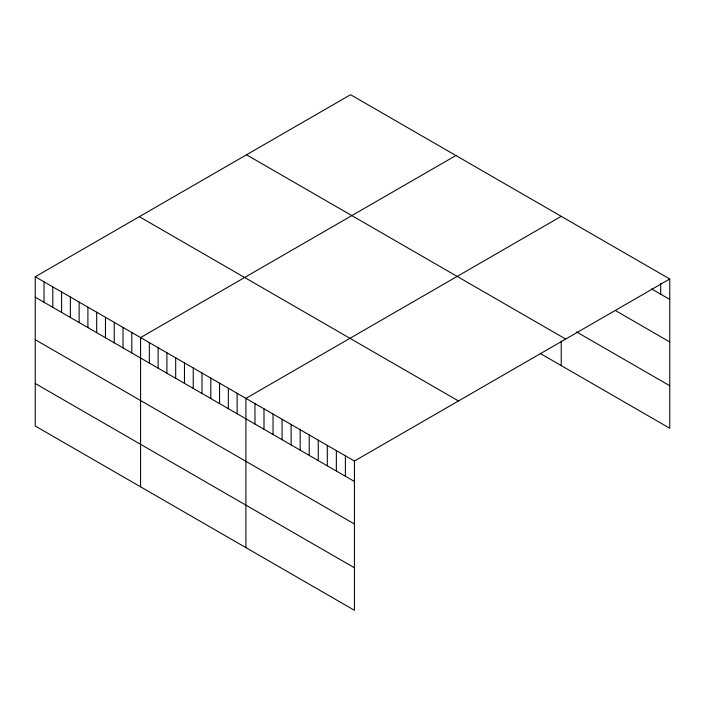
<?xml version="1.0" encoding="UTF-8"?>
<svg xmlns="http://www.w3.org/2000/svg" width="705" height="705" viewBox="0 0 705 705"><rect width="100%" height="100%" fill="white"/><g stroke="black" fill="none" stroke-linecap="round" stroke-linejoin="round"><path stroke-width="1.06" d="M35.25 276.765L354.43 461.035L354.43 610.292L35.25 426.014L35.25 276.765L350.57 94.708L669.75 278.986L669.75 428.235L540.162 353.425M455.897 155.523L140.577 337.572L140.577 486.82M561.233 216.338L245.904 398.387L245.904 547.635M354.43 461.035L669.75 278.986M651.667 288.98L669.75 299.422M615.491 310.605L669.75 341.934M576.602 331.949L669.75 385.732M246.512 154.792L565.692 339.061M139.308 216.682L458.488 400.96M35.25 297.193L354.43 481.471M35.25 339.704L354.43 523.982M35.25 383.502L354.43 567.781M660.708 283.445L660.708 294.196M561.233 341.141L561.233 365.587M345.388 455.818L345.388 476.245M336.347 450.592L336.347 471.028M327.296 445.375L327.296 465.802M318.255 440.149L318.255 460.585M309.213 434.932L309.213 455.36M300.171 429.706L300.171 450.142M291.121 424.489L291.121 444.917M282.079 419.272L282.079 439.7M273.038 414.046L273.038 434.474M263.996 408.829L263.996 429.257M254.954 403.604L254.954 424.031M237.127 393.32L237.127 413.747M228.35 388.252L228.35 408.68M219.572 383.185L219.572 403.613M210.795 378.109L210.795 398.545M202.018 373.042L202.018 393.478M193.24 367.975L193.24 388.411M184.463 362.908L184.463 383.344M175.686 357.84L175.686 378.277M166.909 352.773L166.909 373.209M158.131 347.706L158.131 368.142M149.354 342.639L149.354 363.066M131.8 332.504L131.8 352.932M123.022 327.437L123.022 347.865M114.245 322.37L114.245 342.797M105.468 317.303L105.468 337.73M96.691 312.236L96.691 332.663M87.913 307.168L87.913 327.596M79.136 302.101L79.136 322.529M70.359 297.034L70.359 317.462M61.582 291.967L61.582 312.394M52.804 286.9L52.804 307.327M44.027 281.833L44.027 302.26"/></g></svg>
